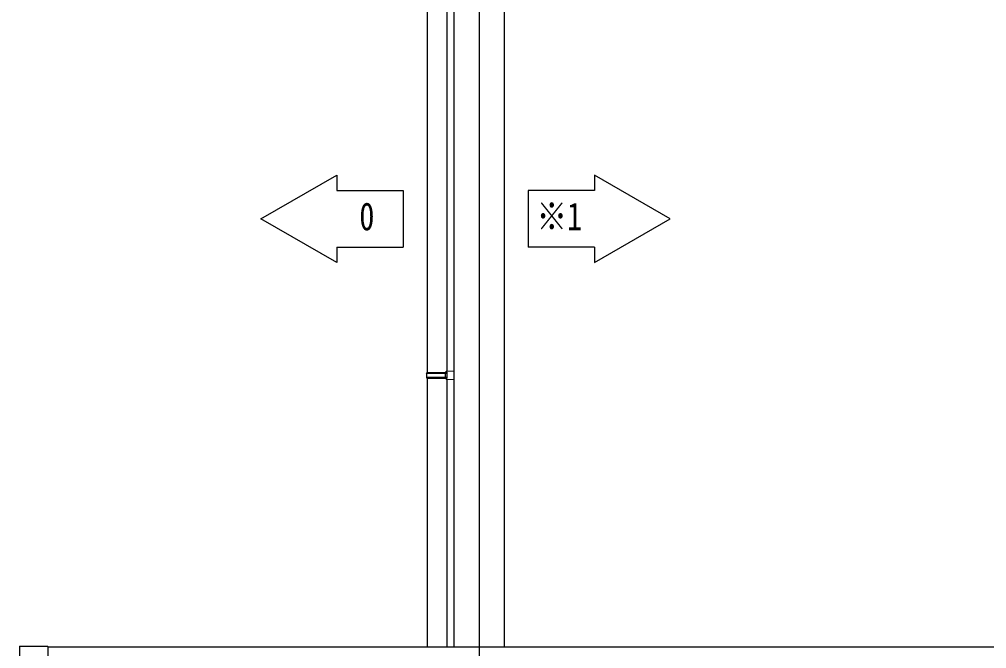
# Model space of a CAD drawing. Units: millimetres, scale not verified. Extents: x -6308 to 6308, y -4455 to 4455.
# Drawn here: x -5032 to -2996, y -910 to 416 of the extents above; entities that cross this region are included whole.
import ezdxf
from ezdxf.enums import TextEntityAlignment as Align

# ---------------------------------------------------------------- set-up
doc = ezdxf.new("R2010")
doc.units = ezdxf.units.MM
doc.header["$LTSCALE"] = 30
for name, color, linetype in [('0-2_YKK_12', 2, 'Continuous'), ('0-3_YKK_13', 4, 'Continuous'), ('0-4_YKK_A1', 4, 'Continuous')]:
    doc.layers.add(name, color=color, linetype=linetype)
doc.styles.add('ＭＳ ゴシック', font='')
doc.styles.get('ＭＳ ゴシック').set_extended_font_data('MS Gothic')

msp = doc.modelspace()

# ---------------------------------------------------------------- linework, layer by layer
at = {"layer": '0-2_YKK_12'}
for p, q in [((-4064.35, 1074.93), (-4064.35, -2221.49)), ((363.15, -906.5), (-4971.85, -906.5))]:
    msp.add_line(p, q, dxfattribs=at)
at = {"layer": '0-3_YKK_13'}
for p, q in [((-4173.35, 671.56), (-4173.35, -327.67)), ((-4131.35, -325.11), (-4131.35, 669)), ((-4133.35, -325.17), (-4117.35, -324.7)), ((-4133.35, -327.17), (-4133.35, -325.17)), ((-4117.35, -324.7), (-4117.35, -342.64)), ((-4175.35, -329.67), (-4174.35, -327.67)), ((-4175.35, -329.67), (-4131.35, -329.67)), ((-4175.35, -329.67), (-4175.35, -337.67)), ((-4175.35, -337.67), (-4131.35, -337.67)), ((-4175.35, -337.67), (-4174.35, -339.67)), ((-4174.35, -327.67), (-4131.35, -327.67)), ((-4174.35, -339.67), (-4131.35, -339.67)), ((-4173.35, -339.67), (-4173.35, -906.5)), ((-4135.83, -329.67), (-4136.26, -327.67)), ((-4133.35, -327.17), (-4131.35, -327.17)), ((-4133.35, -342.17), (-4133.35, -340.17)), ((-4133.35, -342.17), (-4117.35, -342.64)), ((-4131.35, -327.67), (-4131.35, -328.22)), ((-4131.35, -906.5), (-4131.35, -342.23)), ((-5031.85, -905.5), (-5031.85, -1027.9)), ((-5030.85, -904.5), (-4972.85, -904.5)), ((-4971.85, -905.5), (-4971.85, -1027.9))]:
    msp.add_line(p, q, dxfattribs=at)
for points in [[(-4135.83, -329.67), (-4135.83, -337.67), (-4136.26, -339.67)], [(-4133.35, -340.17), (-4131.35, -340.17), (-4131.35, -327.17)]]:
    msp.add_lwpolyline(points, dxfattribs=at)
for centre, start, end in [((-5030.85, -905.5), 90, 180), ((-4972.85, -905.5), 0, 90)]:
    msp.add_arc(centre, 1, start, end, dxfattribs=at)
at = {"layer": '0-4_YKK_A1'}
for p, q in [((-4117.35, 1032.23), (-4117.35, -906.5)), ((-4011.35, 1032.23), (-4011.35, -906.5)), ((-4364.06, 87.89), (-4364.06, 55.63)), ((-3821.65, 87.89), (-3821.65, 55.63)), ((-4364.06, -64.17), (-4224.35, -64.17)), ((-4364.06, -64.17), (-4364.06, -96.43)), ((-3821.65, -64.17), (-3961.35, -64.17)), ((-3821.65, -64.17), (-3821.65, -96.43))]:
    msp.add_line(p, q, dxfattribs=at)
for points in [[(-4364.06, -96.43), (-4523.68, -4.27), (-4364.06, 87.89)], [(-3821.65, -96.43), (-3662.03, -4.27), (-3821.65, 87.89)], [(-4364.06, 55.63), (-4224.35, 55.63), (-4224.35, -64.17)], [(-3821.65, 55.63), (-3961.35, 55.63), (-3961.35, -64.17)]]:
    msp.add_lwpolyline(points, dxfattribs=at)

# ---------------------------------------------------------------- texts
at = {"layer": '0-4_YKK_A1', "style": 'ＭＳ ゴシック', "width": 0.8}
for s, p in [('0', (-4316.5, -46)), ('※1', (-3943.5, -46))]:
    msp.add_text(s, height=58.65, dxfattribs=at).set_placement(p, align=Align.BOTTOM_LEFT)

doc.saveas('drawing.dxf')
